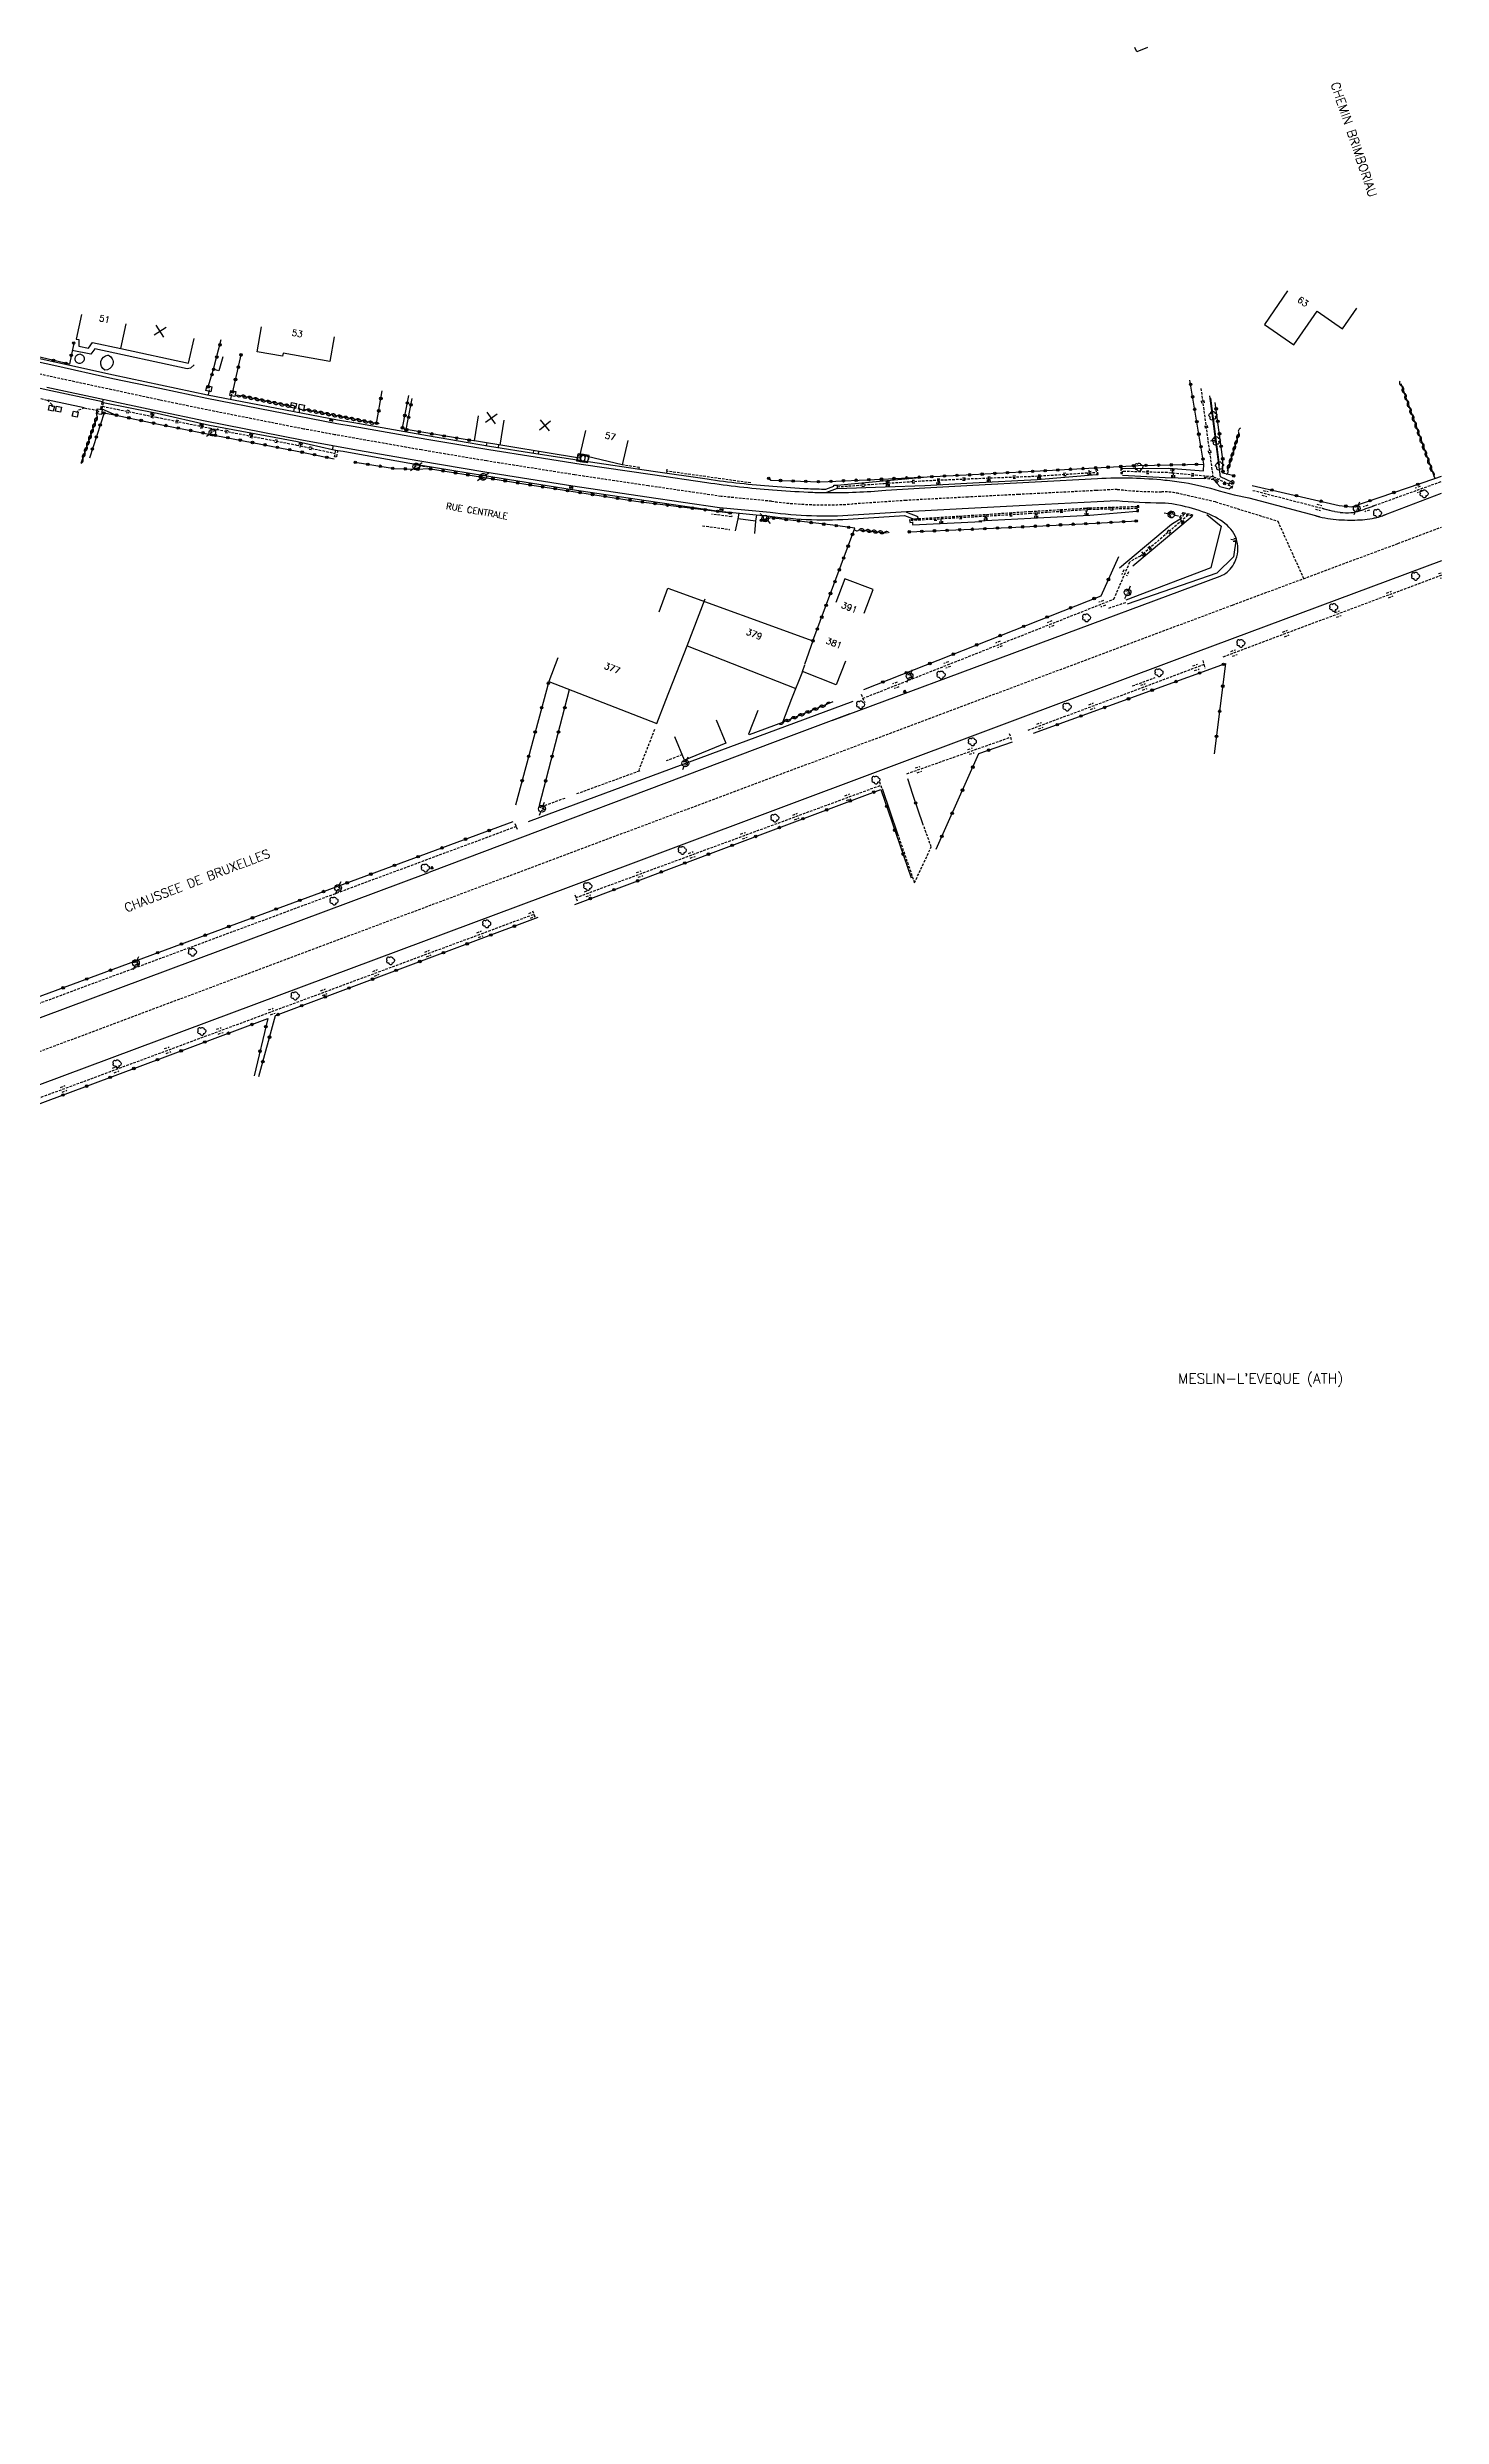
# Model space of a CAD drawing. Header units: millimetres. Extents: x 113000 to 114000, y 148263 to 149000.
# Drawn here: x 113723.8 to 114000, y 148530.7 to 149000 of the extents above; entities that cross this region are included whole.
import ezdxf
from ezdxf.enums import TextEntityAlignment as Align

# ---------------------------------------------------------------- set-up
doc = ezdxf.new("R2010")
doc.units = ezdxf.units.MM
doc.linetypes.add('DASHED', pattern=[0.75, 0.5, -0.25])
doc.layers.get('0').update_dxf_attribs({"linetype": 'CONTINUOUS'})
for name, color, linetype in [('W0001', 6, 'DASHED'), ('W0008', 7, 'CONTINUOUS'), ('W0100', 7, 'CONTINUOUS'), ('W0112', 1, 'DASHED'), ('W0211', 2, 'CONTINUOUS'), ('W0220', 5, 'DASHED'), ('W0300', 7, 'CONTINUOUS'), ('W0302', 3, 'CONTINUOUS'), ('W0310', 3, 'CONTINUOUS'), ('W0322', 7, 'CONTINUOUS'), ('W0334', 7, 'CONTINUOUS'), ('W0400', 7, 'CONTINUOUS'), ('W0420', 7, 'CONTINUOUS'), ('W0471', 7, 'CONTINUOUS'), ('W0851', 7, 'CONTINUOUS'), ('W0980', 7, 'CONTINUOUS'), ('W0984', 7, 'CONTINUOUS'), ('W0989', 7, 'CONTINUOUS'), ('W0991', 7, 'CONTINUOUS'), ('W1102', 7, 'CONTINUOUS')]:
    doc.layers.add(name, color=color, linetype=linetype)
doc.styles.get("Standard").update_dxf_attribs({"font": 'romans.shx', "width": 0.85})

# ---------------------------------------------------------------- blocks, each defined once
blk = doc.blocks.new('T471')
for p, q in [((-0.333334, 0.333334), (-0.333334, -0.333334)), ((-0.333334, 0.333334), (0.333334, 0.333334)), ((-0.333334, 0), (0, 0)), ((0.500001, 0.500001), (1.000002, 1.000002)), ((-0.500001, -0.500001), (-1.000002, -1.000002)), ((-0.333334, -0.333334), (0.333334, -0.333334))]:
    blk.add_line(p, q)
blk.add_ellipse((0, 0), major_axis=(0.471405, 0.471405), ratio=1, start_param=5.4977871438, end_param=11.780972451)
blk = doc.blocks.new('T400')
for p, q in [((-0.15, 0.3), (0.15, 0.3)), ((-0.15, -0.25), (-0.15, 0.3)), ((-0.15, 0.15), (0.15, 0.15)), ((-0.15, 0), (0.15, 0)), ((0.15, 0.3), (0.15, -0.25)), ((-0.15, -0.15), (0.15, -0.15)), ((-0.15, -0.25), (-0.15, -0.3)), ((-0.15, -0.3), (0.15, -0.3)), ((0.15, -0.3), (0.15, -0.25))]:
    blk.add_line(p, q)
blk = doc.blocks.new('t112o')
at = {"color": 0, "linetype": 'Continuous'}
for p, q in [((-0.5, 0.5), (0.5, 0.5)), ((-0.5, -0.5), (-0.5, 0.5)), ((0.5, 0.5), (0.5, -0.5)), ((0.5, -0.5), (-0.5, -0.5))]:
    blk.add_line(p, q, dxfattribs=at)
blk = doc.blocks.new('T420')
for p, q in [((0.75, 0.75), (-0.75, 0.75)), ((-0.75, 0.75), (-0.75, -0.75)), ((0.75, 0.75), (0.75, -0.75)), ((0.75, -0.75), (-0.75, -0.75))]:
    blk.add_line(p, q)
blk.add_ellipse((0, 0), major_axis=(-0.53, 0.53), ratio=1, start_param=3.926991, end_param=10.210176)
blk = doc.blocks.new('T300')
for p, q in [((-0.8, 0.51), (-0.86, 0.34)), ((-0.86, 0.34), (-0.86, 0.17)), ((-0.86, 0.17), (-0.74, 0.06)), ((-0.69, 0.63), (-0.8, 0.51)), ((-0.8, -0.06), (-0.74, 0.06)), ((-0.74, 0.06), (-0.69, 0.11)), ((-0.57, 0.69), (-0.69, 0.63)), ((-0.46, 0.69), (-0.57, 0.69)), ((-0.29, 0.63), (-0.46, 0.69)), ((-0.29, 0.63), (-0.17, 0.74)), ((-0.23, 0.57), (-0.29, 0.63)), ((-0.17, 0.74), (-0.06, 0.8)), ((-0.06, 0.8), (0.06, 0.8)), ((0.06, 0.8), (0.23, 0.74)), ((0.23, 0.74), (0.34, 0.63)), ((0.34, 0.63), (0.4, 0.51)), ((0.46, 0.46), (0.34, 0.46)), ((0.4, 0.51), (0.4, 0.46)), ((0.57, 0.4), (0.46, 0.46)), ((0.57, 0.4), (0.69, 0.29)), ((0.69, 0.29), (0.74, 0.17)), ((0.74, 0.06), (0.69, -0.17)), ((0.74, 0.17), (0.74, 0.06)), ((-0.8, -0.17), (-0.8, -0.06)), ((-0.8, -0.23), (-0.8, -0.17)), ((-0.74, -0.34), (-0.8, -0.23)), ((-0.69, -0.4), (-0.74, -0.34)), ((-0.51, -0.46), (-0.69, -0.4)), ((-0.4, -0.46), (-0.51, -0.46)), ((-0.4, -0.46), (-0.34, -0.46)), ((-0.34, -0.46), (-0.34, -0.4)), ((-0.34, -0.51), (-0.34, -0.46)), ((-0.29, -0.63), (-0.34, -0.51)), ((-0.17, -0.74), (-0.29, -0.63)), ((-0.06, -0.8), (-0.17, -0.74)), ((0.06, -0.8), (-0.06, -0.8)), ((0.17, -0.74), (0.06, -0.8)), ((0.23, -0.69), (0.17, -0.74)), ((0.29, -0.46), (0.23, -0.46)), ((0.29, -0.63), (0.23, -0.69)), ((0.46, -0.4), (0.29, -0.46)), ((0.34, -0.51), (0.29, -0.63)), ((0.34, -0.51), (0.34, -0.46)), ((0.57, -0.34), (0.46, -0.4)), ((0.63, -0.29), (0.57, -0.34)), ((0.69, -0.17), (0.63, -0.29))]:
    blk.add_line(p, q)
blk = doc.blocks.new('t211o')
at = {"color": 0, "linetype": 'Continuous'}
for p, q in [((-0.29, 0.5), (-0.29, 0)), ((0, 1), (0, 0)), ((0.29, 0.5), (0.29, 0))]:
    blk.add_line(p, q, dxfattribs=at)
blk = doc.blocks.new('t220o')
at = {"color": 0, "linetype": 'Continuous'}
for p, q in [((-0.25, 0.25), (0.25, 0.25)), ((-0.25, -0.25), (0.25, -0.25))]:
    blk.add_line(p, q, dxfattribs=at)
blk = doc.blocks.new('t310o')
at = {"color": 0, "linetype": 'Continuous'}
for centre, start, end in [((-0.5, 0.38), 216.8699, 323.1304), ((0.5, -0.37), 36.8699, 143.1303)]:
    blk.add_arc(centre, 0.625, start, end, dxfattribs=at)
blk = doc.blocks.new('t322o')
at = {"color": 0, "linetype": 'Continuous'}
for radius in [0.25, 0.15]:
    blk.add_circle((0, 0), radius, dxfattribs=at)
blk = doc.blocks.new('t991o')
at = {"color": 0, "linetype": 'Continuous'}
for p, q in [((-1, 1), (1, -1)), ((-1, -1), (1, 1))]:
    blk.add_line(p, q, dxfattribs=at)
blk = doc.blocks.new('T851')
for p, q in [((-0.25, -0.15), (0, 0.32)), ((0, 0.32), (0.25, -0.15)), ((-0.25, -0.15), (0.25, -0.15))]:
    blk.add_line(p, q)
for major_axis in [(-0.106, 0.106), (-0.0354, 0.0354), (-0.0236, 0.0236)]:
    blk.add_ellipse((0, 0), major_axis=major_axis, ratio=1, start_param=3.926991, end_param=10.210176)

msp = doc.modelspace()

# ---------------------------------------------------------------- linework, layer by layer
at = {"layer": 'W0001'}
msp.add_lwpolyline([(113955.22, 148909.97), (113948.65, 148911.43, 0.073467), (113944.57, 148911.99, -0.03082), (113935.74, 148912.45), (113931.61, 148912.22), (113916.18, 148911.44), (113906.17, 148910.93), (113893.88, 148910.26), (113883.26, 148909.56, -0.049752), (113867.24, 148910.09), (113857.24, 148911.06), (113842.85, 148913.16), (113828.21, 148915.33), (113810.83, 148918.08), (113797.93, 148920.25), (113785.41, 148922.46), (113780.74, 148923.28), (113774.58, 148924.4), (113755.47, 148928.19), (113746.06, 148930.13), (113724.15, 148934.86), (113706.66, 148938.77)], format="xyb", dxfattribs=at)
for points in [[(113955.22, 148909.97), (113967.53, 148906.17), (113972.67, 148894.78)], [(113000, 148530.7), (113062.08, 148554.25), (113128.44, 148578.83), (113204.09, 148607.12), (113272.4, 148633.06), (113316.81, 148649.51), (113479.85, 148710.37), (113525.75, 148727.15), (113553.55, 148738.03), (113799.33, 148829.95), (113958.55, 148889.53), (113991.35, 148901.73), (114000, 148904.98)]]:
    msp.add_lwpolyline(points, dxfattribs=at)
at = {"layer": 'W0008'}
for points in [[(113707.12, 148940.98), (113725.08, 148937.03), (113736.72, 148934.44), (113746.03, 148932.49), (113755.39, 148930.53), (113781.13, 148925.51), (113784.36, 148924.99), (113798.95, 148922.42), (113811.22, 148920.35), (113820.43, 148918.88), (113829.53, 148917.46), (113843.67, 148915.38), (113854.4, 148913.82, 0.016746), (113867.45, 148912.36, 0.007054), (113874.5, 148911.91, 0.010351), (113878.12, 148911.81, 0.024302), (113889.86, 148912.28), (113897.63, 148912.77), (113907.14, 148913.28), (113931.85, 148914.6, -0.019287), (113938.75, 148914.71, -0.019995), (113945.18, 148914.3, -0.014182), (113948.97, 148913.8, -0.034605), (113955.96, 148912.16), (113958.93, 148911.38), (113961.83, 148910.78)], [(113948.61, 148909.17), (113947.2, 148909.47, 0.055558), (113944.59, 148909.74, -0.030178), (113935.67, 148910.19), (113931.73, 148909.98), (113916.3, 148909.19), (113906.29, 148908.68), (113894.01, 148908.01), (113883.4, 148907.31, -0.049626), (113866.98, 148907.86), (113856.97, 148908.82), (113842.52, 148910.93), (113827.87, 148913.11), (113810.46, 148915.86), (113797.55, 148918.03), (113785.02, 148920.24), (113780.35, 148921.06), (113774.16, 148922.19), (113755.02, 148925.98), (113745.59, 148927.93), (113723.67, 148932.66)]]:
    msp.add_lwpolyline(points, format="xyb", dxfattribs=at)
for points in [[(113879.42, 148866.75), (113956.14, 148895.29), (113956.14, 148895.29), (113956.14, 148895.29), (113956.14, 148895.29), (113956.14, 148895.29), (113956.14, 148895.29), (113956.14, 148895.29), (113956.14, 148895.29), (113956.14, 148895.29), (113956.14, 148895.29), (113956.14, 148895.29), (113956.52, 148895.44), (113956.88, 148895.62), (113957.22, 148895.83), (113957.54, 148896.08), (113957.85, 148896.36), (113958.13, 148896.65), (113958.39, 148896.98), (113958.63, 148897.33), (113958.85, 148897.69), (113959.04, 148898.06), (113959.04, 148898.06), (113959.24, 148898.56), (113959.41, 148899.08), (113959.53, 148899.61), (113959.6, 148900.15), (113959.62, 148900.69), (113959.6, 148901.22), (113959.54, 148901.75), (113959.44, 148902.26), (113959.28, 148902.76), (113959.09, 148903.25), (113959.09, 148903.25), (113958.85, 148903.72), (113958.56, 148904.17), (113958.23, 148904.59), (113957.87, 148904.98), (113957.49, 148905.36), (113957.06, 148905.72), (113956.63, 148906.04), (113956.17, 148906.36), (113955.71, 148906.64), (113955.23, 148906.92), (113954.6, 148907.23), (113953.96, 148907.53), (113953.3, 148907.79), (113952.64, 148908.03), (113951.98, 148908.25), (113951.31, 148908.47), (113950.64, 148908.65), (113949.96, 148908.83), (113949.29, 148909), (113948.61, 148909.17), (113948.61, 148909.17)], [(113961.83, 148910.78), (113975.03, 148907.25), (113975.11, 148907.22), (113975.19, 148907.2), (113975.27, 148907.17), (113975.34, 148907.15), (113975.42, 148907.14), (113975.49, 148907.12), (113975.56, 148907.09), (113975.64, 148907.08), (113975.72, 148907.06), (113975.79, 148907.03), (113975.79, 148907.03), (113976.34, 148906.9), (113976.88, 148906.79), (113977.43, 148906.7), (113977.99, 148906.62), (113978.54, 148906.54), (113979.1, 148906.5), (113979.66, 148906.45), (113980.21, 148906.42), (113980.78, 148906.39), (113981.34, 148906.37), (113981.83, 148906.37), (113982.32, 148906.37), (113982.82, 148906.37), (113983.31, 148906.39), (113983.81, 148906.4), (113984.3, 148906.44), (113984.79, 148906.48), (113985.28, 148906.54), (113985.77, 148906.61), (113986.25, 148906.7), (113986.25, 148906.7), (113986.48, 148906.75), (113986.71, 148906.79), (113986.93, 148906.84), (113987.15, 148906.9), (113987.38, 148906.97), (113987.6, 148907.03), (113987.82, 148907.09), (113988.04, 148907.17), (113988.26, 148907.23), (113988.48, 148907.31), (113988.52, 148907.33), (113988.56, 148907.34), (113988.6, 148907.36), (113988.63, 148907.37), (113988.67, 148907.39), (113988.71, 148907.4), (113988.75, 148907.42), (113988.79, 148907.44), (113988.83, 148907.45), (113988.87, 148907.47), (113988.87, 148907.47), (114000, 148911.69)], [(114000, 148898.31), (113951.24, 148880.14), (113826.93, 148833.62), (113717.27, 148792.65)], [(113882.78, 148867.97), (113867.95, 148862.42), (113799.32, 148836.59)], [(113883.38, 148870.4), (113819.06, 148846.58)], [(113588.81, 148757.98), (113799.32, 148836.59)]]:
    msp.add_lwpolyline(points, dxfattribs=at)
at = {"layer": 'W0100'}
for points in [[(113941.74, 149000), (113939.59, 148999.14), (113939.25, 149000)], [(113969.49, 148951.77), (113964.88, 148945.12), (113970.72, 148941.07), (113975.33, 148947.72), (113980.35, 148944.25), (113983.19, 148948.36)], [(113730.55, 148947.12), (113729.5, 148942.23), (113730.02, 148942.12), (113730.03, 148940.83), (113731.9, 148940.42), (113732.7, 148941.54), (113738.33, 148940.37), (113751.77, 148937.45), (113752.83, 148942.34)], [(113780.63, 148942.69), (113779.76, 148937.77), (113770.47, 148939.41), (113770.37, 148938.83), (113765.31, 148939.72), (113766.18, 148944.64)], [(113838.79, 148922.15), (113837.64, 148917.29), (113829.32, 148919.26), (113829.21, 148918.66), (113808.37, 148922.05), (113809.17, 148926.99)], [(113885.58, 148887.92), (113887.37, 148892.59), (113881.77, 148894.73), (113879.98, 148890.07)], [(113845.01, 148888.21), (113846.72, 148892.91), (113875.46, 148882.46), (113873.76, 148877.76)], [(113824.92, 148879.06), (113823.11, 148874.4), (113844.51, 148866.06), (113846.32, 148870.72), (113850.5, 148881.44), (113872.04, 148873.04)], [(113881.87, 148878.42), (113880.05, 148873.76), (113873.35, 148876.37), (113871.22, 148870.94), (113869.41, 148866.28), (113862.84, 148863.86), (113862.77, 148864.04), (113864.59, 148868.7)], [(113856.31, 148866.83), (113858.21, 148862.2), (113849.98, 148858.81), (113848.08, 148863.44)]]:
    msp.add_lwpolyline(points, dxfattribs=at)
at = {"layer": 'W0112'}
for points in [[(113711.52, 148932.84), (113723.83, 148930.13), (113724.64, 148929.24), (113724.74, 148928.82)], [(113729.55, 148927.66), (113730.04, 148928.18), (113731.08, 148928.58), (113733.9, 148928.08)], [(113808.37, 148922.05), (113808.24, 148922.07)], [(113797.11, 148916.44), (113797.36, 148917.09), (113799.17, 148916.98)], [(113841.07, 148916.8), (113837.64, 148917.29)], [(113863.14, 148913.72), (113846.52, 148916.05), (113846.59, 148916.43)], [(113939.68, 148909), (113930.23, 148908.73), (113918.57, 148908.02), (113908.79, 148907.37), (113894.6, 148906.48), (113894.63, 148905.88), (113895.16, 148905.99), (113895.18, 148905.33)], [(113853.56, 148905.24), (113858.87, 148904.53), (113858.84, 148904.38)], [(113859.36, 148907.24), (113859.29, 148907.02), (113855.39, 148907.53)], [(113859, 148907.91), (113859.05, 148907.78)], [(113934.09, 148888.95), (113937.51, 148890.09)], [(113952.69, 148878.53), (113953.1, 148877.03)], [(113884.99, 148871.87), (113885.71, 148870.25)], [(113938.72, 148873.51), (113943.23, 148875.17)], [(113844.05, 148864.87), (113840.97, 148856.9), (113841.06, 148856.65), (113828.53, 148852.08)], [(113914.34, 148864.08), (113914.83, 148862.65)], [(113849.56, 148859.89), (113846.38, 148858.67)], [(113888.63, 148854.51), (113889.1, 148853.15)], [(113826.28, 148851.25), (113821.4, 148849.45), (113821.25, 148849.87)], [(113816.42, 148846.29), (113816.9, 148844.98)], [(113892.21, 148844.25), (113895.56, 148834.51), (113898.89, 148841.62), (113897.31, 148846.03)], [(113819.9, 148829), (113820.4, 148827.61)], [(113828.8, 148830.9), (113828.28, 148832.33)]]:
    msp.add_lwpolyline(points, dxfattribs=at)
for points in [[(113734.36, 148928.51), (113734.66, 148929.72), (113734.86, 148929.64), (113734.56, 148928.43), (113734.36, 148928.48)], [(113781.3, 148920.15), (113781.01, 148918.82), (113780.67, 148918.9), (113780.95, 148920.23)], [(113931.63, 148915.38), (113931.97, 148915.39), (113931.85, 148916.37), (113931.51, 148916.36)], [(113936.48, 148915.6), (113936.77, 148915.57), (113936.73, 148916.56), (113936.44, 148916.59)], [(113954.85, 148914.36), (113953.04, 148914.63), (113953.12, 148914.95), (113954.85, 148914.63)], [(113958.21, 148912.85), (113958.49, 148912.75), (113958.92, 148913.92), (113958.51, 148914.23), (113958.33, 148913.99), (113958.56, 148913.81)], [(113939.94, 148908.04), (113940.02, 148909.19), (113939.69, 148909.19), (113939.61, 148908.04)], [(113950.65, 148907.44), (113950.59, 148907.15), (113948.94, 148907.51), (113948.4, 148906.74), (113948.16, 148906.91), (113948.81, 148907.84)]]:
    msp.add_lwpolyline(points, close=True, dxfattribs=at)
at = {"layer": 'W0211'}
for p, q in [((113936.16, 148896.88), (113946.47, 148905.59)), ((113946.47, 148905.59), (113948.4, 148906.74))]:
    msp.add_line(p, q, dxfattribs=at)
for points in [[(113734.56, 148928.43), (113737.42, 148927.15)], [(113734.86, 148929.64), (113745.54, 148927.56), (113755.9, 148925.17), (113773.33, 148921.91), (113780.28, 148920.34)], [(113958.56, 148913.81), (113956.17, 148914.91), (113954.07, 148930.98)], [(113880.28, 148912.63), (113889.76, 148912.95), (113897.59, 148913.19), (113907.13, 148913.74), (113919.88, 148914.39), (113931.63, 148915.38)], [(113880.28, 148913.31), (113889.39, 148914.16), (113898.08, 148914.93)], [(113936.73, 148916.56), (113945.95, 148916.63), (113952.83, 148916.1), (113952.9, 148917.43)], [(113936.78, 148915.28), (113945.26, 148914.81), (113953.04, 148914.63)], [(113954.85, 148914.36), (113956.08, 148913.01), (113957.9, 148912.59), (113958.21, 148912.85)], [(113939.61, 148908.04), (113930.33, 148907.28), (113918.62, 148906.66), (113908.31, 148906.13), (113908.89, 148906.02), (113895.18, 148905.33)], [(113953.5, 148907.49), (113956.33, 148905.15), (113954.29, 148896.9), (113937.43, 148890.53)], [(113938.83, 148897.31), (113950.59, 148907.15)], [(113959.31, 148902.69), (113958.75, 148899.12), (113955.45, 148895.82), (113937.71, 148889.69)]]:
    msp.add_lwpolyline(points, dxfattribs=at)
at = {"layer": 'W0220'}
for points in [[(113952.3, 148932.45), (113954.68, 148914.94), (113945.68, 148915.76), (113936.76, 148916.01)], [(113734.68, 148928.9), (113745.41, 148926.75), (113755.86, 148924.61), (113773.13, 148921.24), (113780.81, 148919.56)], [(113880.28, 148912.96), (113889.57, 148913.63), (113897.8, 148914.18), (113906.78, 148914.58), (113919.6, 148915.07), (113931.57, 148915.84)], [(113958.03, 148913.4), (113954.68, 148914.94)], [(113962.58, 148912.26), (113976.32, 148908.72), (113976.37, 148908.7), (113976.41, 148908.7), (113976.45, 148908.69), (113976.49, 148908.67), (113976.53, 148908.67), (113976.56, 148908.65), (113976.6, 148908.64), (113976.65, 148908.64), (113976.69, 148908.62), (113976.73, 148908.61), (113977.25, 148908.48), (113977.78, 148908.34), (113978.31, 148908.22), (113978.85, 148908.09), (113979.38, 148908), (113979.92, 148907.9), (113980.46, 148907.84), (113980.99, 148907.81), (113981.52, 148907.81), (113982.05, 148907.84), (113982.48, 148907.9), (113982.9, 148907.98), (113983.33, 148908.09), (113983.75, 148908.2), (113984.17, 148908.34), (113984.59, 148908.48), (113985, 148908.64), (113985.42, 148908.79), (113985.83, 148908.95), (113986.24, 148909.09), (113986.29, 148909.11), (113986.34, 148909.14), (113986.38, 148909.15), (113986.43, 148909.17), (113986.48, 148909.19), (113986.53, 148909.2), (113986.57, 148909.22), (113986.62, 148909.23), (113986.67, 148909.25), (113986.71, 148909.26), (114000, 148914.04)], [(113939.65, 148908.65), (113930.12, 148908.45), (113918.56, 148907.64), (113908.79, 148907.05), (113894.74, 148906.25)], [(113964.39, 148911.28), (113965.36, 148911.03)], [(113964.63, 148912.25), (113965.61, 148912)], [(113975.29, 148909.5), (113976.26, 148909.25)], [(113985.38, 148909.29), (113984.45, 148908.97)], [(113995.74, 148913.03), (113994.79, 148912.69)], [(113996.07, 148912.09), (113995.13, 148911.75)], [(113949.76, 148907.33), (113940.33, 148899.24), (113938.29, 148898.19)], [(113975.04, 148908.53), (113976.01, 148908.28)], [(113985.72, 148908.36), (113984.78, 148908.03)], [(113885.35, 148871.06), (113935.07, 148890.72), (113938.29, 148898.19)], [(113937.03, 148896.54), (113936.64, 148895.62)], [(113937.96, 148896.14), (113937.56, 148895.23)], [(114000, 148895.45), (113956.51, 148879.17)], [(113999.41, 148895.76), (114000, 148895.98)], [(113999.76, 148894.83), (114000, 148894.92)], [(113933.03, 148890.44), (113932.1, 148890.08)], [(113989.1, 148891.9), (113990.04, 148892.26)], [(113989.46, 148890.97), (113990.39, 148891.33)], [(113922.8, 148886.4), (113921.87, 148886.03)], [(113923.17, 148885.47), (113922.24, 148885.11)], [(113933.39, 148889.51), (113932.46, 148889.14)], [(113978.81, 148888.04), (113979.74, 148888.4)], [(113979.16, 148887.11), (113980.1, 148887.47)], [(113912.56, 148882.36), (113911.63, 148882)], [(113912.93, 148881.44), (113912.01, 148881.06)], [(113958.21, 148880.33), (113959.14, 148880.69)], [(113968.51, 148884.19), (113969.44, 148884.54)], [(113968.86, 148883.26), (113969.79, 148883.61)], [(113902.34, 148878.31), (113901.41, 148877.95)], [(113902.71, 148877.39), (113901.78, 148877.01)], [(113918.09, 148864.76), (113952.85, 148877.75)], [(113950.7, 148877.48), (113951.63, 148877.83)], [(113951.04, 148876.54), (113951.98, 148876.89)], [(113958.56, 148879.4), (113959.49, 148879.75)], [(113892.11, 148874.28), (113891.18, 148873.9)], [(113892.48, 148873.34), (113891.55, 148872.98)], [(113940.39, 148873.64), (113941.33, 148873.98)], [(113940.74, 148872.7), (113941.68, 148873.04)], [(113930.09, 148869.78), (113931.03, 148870.14)], [(113930.44, 148868.84), (113931.38, 148869.2)], [(113894.05, 148856.12), (113914.57, 148863.36)], [(113919.78, 148865.94), (113920.72, 148866.29)], [(113920.13, 148865), (113921.07, 148865.36)], [(113895.77, 148857.26), (113896.71, 148857.59)], [(113906.14, 148860.92), (113907.08, 148861.25)], [(113906.47, 148859.98), (113907.42, 148860.31)], [(113828.46, 148831.58), (113888.86, 148853.84)], [(113896.1, 148856.31), (113897.04, 148856.65)], [(113871.44, 148847.95), (113872.38, 148848.29)], [(113881.76, 148851.76), (113882.7, 148852.11)], [(113882.1, 148850.83), (113883.04, 148851.17)], [(113816.64, 148845.64), (113716.68, 148808.57)], [(113861.12, 148844.15), (113862.06, 148844.5)], [(113861.47, 148843.22), (113862.41, 148843.56)], [(113871.78, 148847.01), (113872.72, 148847.36)], [(113850.81, 148840.34), (113851.74, 148840.69)], [(113851.15, 148839.4), (113852.09, 148839.75)], [(113840.49, 148836.54), (113841.42, 148836.89)], [(113840.83, 148835.61), (113841.77, 148835.95)], [(113819.16, 148828.47), (113820.1, 148828.81)], [(113830.17, 148832.73), (113831.1, 148833.08)], [(113830.51, 148831.79), (113831.45, 148832.14)], [(113662.81, 148769.87), (113820.15, 148828.29)], [(113808.85, 148824.64), (113809.78, 148824.98)], [(113819.5, 148827.53), (113820.44, 148827.87)], [(113798.53, 148820.81), (113799.47, 148821.15)], [(113798.88, 148819.87), (113799.82, 148820.22)], [(113809.2, 148823.7), (113810.13, 148824.04)], [(113788.23, 148816.98), (113789.17, 148817.33)], [(113788.57, 148816.04), (113789.51, 148816.39)], [(113777.92, 148813.15), (113778.85, 148813.5)], [(113778.27, 148812.22), (113779.21, 148812.56)], [(113757.3, 148805.5), (113758.24, 148805.84)], [(113767.6, 148809.33), (113768.54, 148809.67)], [(113767.96, 148808.39), (113768.89, 148808.73)], [(113746.99, 148801.67), (113747.92, 148802.01)], [(113747.34, 148800.73), (113748.27, 148801.08)], [(113757.64, 148804.56), (113758.58, 148804.9)], [(113736.67, 148797.83), (113737.61, 148798.19)], [(113737.03, 148796.89), (113737.96, 148797.25)], [(113726.36, 148794), (113727.31, 148794.36)], [(113726.71, 148793.08), (113727.65, 148793.42)]]:
    msp.add_lwpolyline(points, dxfattribs=at)
at = {"layer": 'W0302'}
msp.add_lwpolyline([(113956.02, 148917.22), (113954.27, 148930.53)], dxfattribs=at)
at = {"layer": 'W0310'}
for points in [[(113991.91, 148933.4), (113998.63, 148914.58)], [(113771.95, 148928.91), (113761.32, 148931.13)], [(113788.55, 148925.55), (113774.6, 148928.3)], [(113733.62, 148926.9), (113730.44, 148917.6)], [(113959.84, 148923.59), (113957.5, 148915.98)], [(113884.62, 148904.45), (113890.15, 148903.81)], [(113879.38, 148870.36), (113869.41, 148866.28)]]:
    msp.add_lwpolyline(points, dxfattribs=at)
at = {"layer": 'W0322'}
for p, q in [((113956.66, 148918.35), (113955.16, 148929.69)), ((113956.68, 148915.69), (113956.66, 148918.35)), ((113958.91, 148915.1), (113956.68, 148915.69)), ((113894.54, 148904.03), (113906.84, 148904.55)), ((113906.84, 148904.55), (113917.1, 148905.05)), ((113917.1, 148905.05), (113931.46, 148905.76)), ((113931.46, 148905.76), (113939.75, 148906.19))]:
    msp.add_line(p, q, dxfattribs=at)
for points in [[(113729, 148941.43), (113728.16, 148937.26), (113712.03, 148941.03), (113695.93, 148944.82), (113683.75, 148947.64)], [(113756.72, 148936.23), (113758.24, 148942.12)], [(113760.5, 148931.77), (113762.16, 148939.13)], [(113755.65, 148932.77), (113756.72, 148936.23)], [(113866.68, 148914.63), (113867.09, 148914.26), (113876.93, 148913.97), (113889.14, 148914.48), (113898.08, 148914.93), (113907.04, 148915.37), (113919.31, 148916.04), (113932.56, 148916.77), (113939.91, 148917.18), (113952.9, 148917.43), (113950.14, 148934.08)], [(113735.01, 148927.58), (113732.11, 148918.62)], [(113735.01, 148927.58), (113737.42, 148927.15), (113745.16, 148925.5), (113755.42, 148923.48), (113773.3, 148920.03), (113780.61, 148918.5)], [(113789.01, 148925.53), (113790.12, 148931.97)], [(113794.13, 148924.64), (113795.39, 148931.07)], [(113794.89, 148924.28), (113796.06, 148930.46)], [(113794.86, 148924.24), (113794.13, 148924.64)], [(113807.33, 148922.2), (113794.89, 148924.28)], [(113784.79, 148917.82), (113792.52, 148916.58), (113797.11, 148916.44), (113799.26, 148916.58), (113811.61, 148914.6), (113819.85, 148913.28), (113840.36, 148910.13), (113859.05, 148907.78)], [(113962.49, 148913.22), (113979.72, 148909.28), (113982.21, 148909), (113998.63, 148914.58), (114000, 148915.09)], [(113875.46, 148882.46), (113883.74, 148904.77), (113879.42, 148905.33), (113873.25, 148906.1), (113867.05, 148906.82), (113864.98, 148906.24)], [(113885.56, 148872.81), (113932.53, 148891.39), (113936.06, 148899.14)], [(113919.16, 148864.14), (113957.21, 148877.95), (113954.96, 148860.08)], [(113823.11, 148874.4), (113816.54, 148849.9)], [(113821.25, 148849.87), (113827.21, 148872.79)], [(113899.85, 148841.2), (113908.33, 148860.14), (113914.97, 148862.44)], [(113828.28, 148830.25), (113888.91, 148853.01), (113894.89, 148835.48)], [(113889.17, 148853.17), (113892.21, 148844.25)], [(113897.31, 148846.03), (113895.24, 148852), (113894.27, 148855.09)], [(113816.01, 148846.62), (113741.54, 148819.15), (113716.23, 148809.77)], [(113765.67, 148796.15), (113768.96, 148808.23), (113820.99, 148827.69)], [(113591.93, 148742.12), (113767.46, 148807.64), (113764.74, 148796.29)]]:
    msp.add_lwpolyline(points, dxfattribs=at)
at = {"layer": 'W0334', "flags": 128}
msp.add_lwpolyline([(113734.81, 148930.26), (113734.71, 148929.77), (113723.56, 148932.17), (113706.06, 148936.08), (113684.01, 148941.02), (113672.57, 148943.61), (113652.65, 148947.52), (113652.73, 148948.02)], dxfattribs=at)
at = {"layer": 'W0334'}
for points in [[(113707.27, 148941.66), (113725.23, 148937.71), (113736.87, 148935.12), (113746.18, 148933.17), (113755.53, 148931.21), (113781.25, 148926.2), (113784.48, 148925.68), (113799.07, 148923.11), (113811.34, 148921.04), (113820.54, 148919.58), (113829.63, 148918.15), (113843.77, 148916.08), (113854.5, 148914.51, 0.016746), (113867.5, 148913.06, 0.007054), (113874.53, 148912.61, 0.009975), (113878, 148912.51), (113879.58, 148913.11), (113879.58, 148913.3), (113880.28, 148913.31), (113880.28, 148912.63), (113878.12, 148911.81)], [(113729.47, 148937.68, -0.560394), (113730.07, 148939.25), (113730.21, 148939.27, -1.438778), (113729.47, 148937.68)], [(113735.17, 148936.08, -0.721156), (113735.75, 148939.02), (113735.87, 148939.03, -0.84568), (113735.17, 148936.08)], [(113781.3, 148920.15), (113782.41, 148919.99), (113784.9, 148919.55), (113797.43, 148917.34), (113810.35, 148915.17), (113827.76, 148912.42), (113842.42, 148910.24), (113856.88, 148908.13), (113866.9, 148907.16, 0.049588), (113883.45, 148906.61), (113893.57, 148907.28), (113896.03, 148906.37), (113896.27, 148907.03), (113894.07, 148907.84), (113894.01, 148908.01)]]:
    msp.add_lwpolyline(points, format="xyb", dxfattribs=at)
for points in [[(113752.84, 148937.09), (113752.13, 148936.47), (113751.48, 148936.32), (113733.18, 148940.32), (113732.39, 148939.2), (113728.71, 148939.96)], [(113758.51, 148938.68), (113757.77, 148935.92), (113756.8, 148936.18)], [(113755.84, 148932.15), (113755.65, 148931.19)], [(113731.08, 148928.58), (113723.93, 148930.13)], [(113760.1, 148930.3), (113760.33, 148931.33)], [(113772.6, 148927.88), (113772.79, 148928.84)], [(113773.71, 148927.67), (113773.8, 148928.58)], [(113780.35, 148921.06), (113780.28, 148920.34), (113780.95, 148920.23)], [(113808.24, 148922.07), (113807.33, 148922.2)], [(113810.78, 148921.13), (113810.89, 148921.64)], [(113813.18, 148921.27), (113813.1, 148920.76)], [(113820.08, 148920.06), (113820.02, 148919.72)], [(113821.08, 148919.55), (113821.17, 148919.88)], [(113840.98, 148916.55), (113841.07, 148916.8)], [(113846.52, 148916.05), (113846.46, 148915.67)], [(113860.11, 148904.25), (113860.65, 148906.59), (113860.84, 148907.75)], [(113864.07, 148906.13), (113860.65, 148906.59)], [(113864.25, 148907.42), (113864.07, 148906.13), (113863.87, 148903.68)]]:
    msp.add_lwpolyline(points, dxfattribs=at)
at = {"layer": 'W1102'}
for p, q in [((113738.33, 148940.37), (113739.37, 148945.26)), ((113813.46, 148921.22), (113814.26, 148926.16)), ((113829.32, 148919.26), (113830.48, 148924.12))]:
    msp.add_line(p, q, dxfattribs=at)
for points in [[(113850.5, 148881.44), (113854.13, 148890.75)], [(113873.35, 148876.37), (113873.86, 148877.69)]]:
    msp.add_lwpolyline(points, dxfattribs=at)

# ---------------------------------------------------------------- block references
at = {"layer": 'W0112'}
for p, rotation in [((113755.79, 148932.4), 77.3476594872912), ((113760.52, 148931.44), 77.3476594872912), ((113724.57, 148928.54), 78.15214183001757), ((113726, 148928.33), 77.7933402335166), ((113729.31, 148927.36), 77.26052146175816), ((113734.08, 148927.84), 349.925527348349), ((113772.57, 148929.08), 168.849775831709), ((113774.11, 148928.75), 168.849775831709)]:
    msp.add_blockref('t112o', p, dxfattribs=dict(at, rotation=rotation))
at = {"layer": 'W0211'}
for p, rotation in [((113744.68, 148927.72), 168.940360573224), ((113754.43, 148925.51), 167.021814136578), ((113764.24, 148923.61), 169.414109514423), ((113774.07, 148921.74), 167.304164948291), ((113955.21, 148922.21), 97.43119466692332), ((113890.24, 148914.24), 185.008157299371), ((113890.28, 148912.97), 1.747328584005039), ((113900.27, 148913.34), 3.2888985140304), ((113910.25, 148913.9), 2.933121848303891), ((113920.24, 148914.42), 4.82023541507988), ((113930.2, 148915.26), 4.82023541507988), ((113946.73, 148916.57), 175.666369015739), ((113946.77, 148914.77), 358.6644443863249), ((113955.24, 148913.93), 312.2842644367559), ((113900.85, 148905.61), 2.887451630667792), ((113909.67, 148906.2), 2.94449927168335), ((113919.66, 148906.72), 3.01196618370833), ((113929.64, 148907.24), 3.01196618370833), ((113948.86, 148905.7), 39.919297965944), ((113941.19, 148899.29), 39.919297965944), ((113959.26, 148902.41), 81.2305203563475)]:
    msp.add_blockref('t211o', p, dxfattribs=dict(at, rotation=rotation))
at = {"layer": 'W0220'}
for p, rotation in [((113739.69, 148927.9), 348.670468306569), ((113952.66, 148929.8), 277.7252989872304), ((113744.59, 148926.92), 348.670468306569), ((113749.49, 148925.92), 348.399125878763), ((113754.39, 148924.91), 348.399125878763), ((113759.29, 148923.94), 348.958147384716), ((113764.2, 148922.98), 348.958147384716), ((113953.34, 148924.85), 277.7252989872304), ((113769.11, 148922.02), 348.958147384716), ((113775.93, 148920.63), 347.6776795436513), ((113954.01, 148919.89), 277.7252989872304), ((113885.38, 148913.32), 4.1263431659748), ((113890.36, 148913.68), 3.834405331624877), ((113895.35, 148914.01), 3.834405331624877), ((113900.34, 148914.29), 2.57259435607572), ((113905.34, 148914.52), 2.57259435607572), ((113910.33, 148914.72), 2.189710778564019), ((113915.33, 148914.91), 2.189710778564019), ((113920.33, 148915.12), 3.68337065285575), ((113925.32, 148915.44), 3.68337065285575), ((113930.31, 148915.76), 3.68337065285575), ((113941.76, 148915.87), 358.411444636503), ((113950.66, 148915.31), 174.7444054912957), ((113958.03, 148913.4), 155.357520757304), ((113929.65, 148908.42), 184.009123654867), ((113934.65, 148908.55), 181.159203103499), ((113899.71, 148906.53), 183.284572388294), ((113904.7, 148906.82), 183.284572388294), ((113909.69, 148907.11), 183.472744235485), ((113914.68, 148907.41), 183.472744235485), ((113919.67, 148907.72), 184.009123654867), ((113924.66, 148908.07), 184.009123654867), ((113945.97, 148904.07), 40.61155128444906), ((113942.17, 148900.82), 40.61155128444906)]:
    msp.add_blockref('t220o', p, dxfattribs=dict(at, rotation=rotation))
at = {"layer": 'W0300'}
for p, rotation in [((113954.71, 148927.14), 97.53018459304121), ((113955.37, 148922.18), 97.53018459304121), ((113956.02, 148917.22), 97.53018459304121), ((113940.07, 148916.82), 3.17490582411823)]:
    msp.add_blockref('T300', p, dxfattribs=dict(at, rotation=rotation))
for p in [(113996.57, 148911.56), (113987.34, 148907.7), (113994.88, 148895.22), (113978.66, 148889.03), (113929.7, 148886.98), (113960.27, 148881.94), (113900.88, 148875.67), (113944.06, 148876.12), (113884.93, 148869.76), (113925.84, 148869.33), (113907.07, 148862.42), (113887.96, 148854.86), (113867.95, 148847.32), (113798.71, 148837.44), (113849.61, 148840.92), (113830.88, 148833.79), (113780.61, 148830.89), (113810.85, 148826.37), (113752.57, 148820.76), (113791.81, 148819.08), (113772.91, 148812.09), (113754.42, 148805.08), (113737.63, 148798.64)]:
    msp.add_blockref('T300', p, dxfattribs=at)
at = {"layer": 'W0310'}
for p, rotation in [((113992.07, 148932.94), 289.6386511895722), ((113992.58, 148931.53), 289.6386511895722), ((113733.62, 148926.9), 251.110458132378), ((113762.16, 148930.96), 168.161647390211), ((113763.39, 148930.7), 168.161647390211), ((113764.61, 148930.44), 168.161647390211), ((113765.83, 148930.19), 168.161647390211), ((113767.06, 148929.93), 168.161647390211), ((113768.28, 148929.67), 168.161647390211), ((113769.5, 148929.42), 168.161647390211), ((113770.73, 148929.16), 168.161647390211), ((113771.95, 148928.91), 168.161647390211), ((113775.06, 148928.21), 168.849775831709), ((113776.29, 148927.97), 168.849775831709), ((113777.52, 148927.73), 168.849775831709), ((113778.74, 148927.48), 168.849775831709), ((113779.97, 148927.24), 168.849775831709), ((113781.2, 148927), 168.849775831709), ((113993.08, 148930.12), 289.6386511895722), ((113993.59, 148928.7), 289.6386511895722), ((113994.09, 148927.29), 289.6386511895722), ((113732, 148922.17), 251.110458132378), ((113732.41, 148923.35), 251.110458132378), ((113732.81, 148924.54), 251.110458132378), ((113733.21, 148925.72), 251.110458132378), ((113782.42, 148926.76), 168.849775831709), ((113783.65, 148926.52), 168.849775831709), ((113784.88, 148926.27), 168.849775831709), ((113786.1, 148926.03), 168.849775831709), ((113787.33, 148925.79), 168.849775831709), ((113788.55, 148925.55), 168.849775831709), ((113959.47, 148922.39), 252.888752455606), ((113959.84, 148923.59), 252.888752455606), ((113994.59, 148925.88), 289.6386511895722), ((113995.1, 148924.47), 289.6386511895722), ((113995.6, 148923.05), 289.6386511895722), ((113996.11, 148921.64), 289.6386511895722), ((113730.79, 148918.62), 251.110458132378), ((113731.19, 148919.81), 251.110458132378), ((113731.6, 148920.99), 251.110458132378), ((113958, 148917.61), 252.888752455606), ((113958.37, 148918.81), 252.888752455606), ((113958.74, 148920), 252.888752455606), ((113959.1, 148921.2), 252.888752455606), ((113996.61, 148920.23), 289.6386511895722), ((113997.11, 148918.81), 289.6386511895722), ((113997.62, 148917.4), 289.6386511895722), ((113957.63, 148916.42), 252.888752455606), ((113998.12, 148915.99), 289.6386511895722), ((113884.62, 148904.45), 353.4779189452279), ((113885.86, 148904.3), 353.4779189452279), ((113887.1, 148904.16), 353.4779189452279), ((113888.34, 148904.02), 353.4779189452279), ((113889.59, 148903.88), 353.4779189452279), ((113869.67, 148866.38), 202.2335920473095), ((113871.05, 148866.95), 202.2335920473095), ((113872.44, 148867.52), 202.2335920473095), ((113873.83, 148868.09), 202.2335920473095), ((113875.22, 148868.65), 202.2335920473095), ((113876.61, 148869.22), 202.2335920473095), ((113878, 148869.79), 202.2335920473095)]:
    msp.add_blockref('t310o', p, dxfattribs=dict(at, rotation=rotation))
at = {"layer": 'W0322'}
for p, rotation in [((113729, 148941.43), 258.603686070806), ((113725, 148938), 166.834014582341), ((113727.44, 148937.43), 166.834014582341), ((113728.51, 148938.98), 258.603686070806), ((113757.35, 148938.65), 75.5524650905485), ((113757.97, 148941.07), 75.5524650905485), ((113761.6, 148936.65), 77.299580194085), ((113762.15, 148939.09), 77.299580194085), ((113755.65, 148932.77), 72.74676603269398), ((113756.39, 148935.16), 72.74676603269398), ((113756.72, 148936.23), 75.5524650905485), ((113760.5, 148931.77), 77.299580194085), ((113761.05, 148934.21), 77.299580194085), ((113950.27, 148933.26), 99.4217532408818), ((113735.01, 148927.58), 349.9163394319999), ((113737.47, 148927.14), 348.008901672548), ((113789.43, 148928), 80.14929888789659), ((113789.86, 148930.46), 80.14929888789659), ((113794.61, 148927.09), 78.85779915682642), ((113795.09, 148929.55), 78.85779915682642), ((113795.82, 148929.19), 79.2972170643733), ((113950.68, 148930.79), 99.4217532408818), ((113951.09, 148928.32), 99.4217532408818), ((113955.33, 148928.41), 97.49069475089728), ((113733.47, 148922.82), 252.090177015455), ((113734.24, 148925.2), 252.090177015455), ((113739.91, 148926.62), 348.008901672548), ((113742.36, 148926.1), 348.008901672548), ((113744.8, 148925.58), 348.008901672548), ((113747.26, 148925.09), 348.848718068628), ((113749.71, 148924.61), 348.848718068628), ((113752.16, 148924.12), 348.848718068628), ((113754.61, 148923.64), 348.848718068628), ((113757.07, 148923.16), 349.062837646014), ((113759.52, 148922.69), 349.062837646014), ((113789.01, 148925.53), 80.14929888789659), ((113794.13, 148924.64), 78.85779915682642), ((113794.86, 148924.24), 151.447186362966), ((113794.89, 148924.28), 79.2972170643733), ((113795.01, 148924.26), 170.515424307879), ((113795.36, 148926.74), 79.2972170643733), ((113797.47, 148923.85), 170.515424307879), ((113799.94, 148923.44), 170.515424307879), ((113802.4, 148923.03), 170.515424307879), ((113804.87, 148922.61), 170.515424307879), ((113951.5, 148925.86), 99.4217532408818), ((113951.91, 148923.39), 99.4217532408818), ((113955.66, 148925.93), 97.49069475089728), ((113955.99, 148923.45), 97.49069475089728), ((113732.7, 148920.44), 252.090177015455), ((113761.98, 148922.21), 349.062837646014), ((113764.43, 148921.74), 349.062837646014), ((113766.89, 148921.27), 349.062837646014), ((113769.34, 148920.79), 349.062837646014), ((113771.8, 148920.32), 349.062837646014), ((113774.25, 148919.83), 348.187061263124), ((113776.69, 148919.32), 348.187061263124), ((113779.14, 148918.8), 348.187061263124), ((113784.79, 148917.82), 350.917449503842), ((113807.33, 148922.2), 170.515424307879), ((113952.32, 148920.92), 99.4217532408818), ((113952.73, 148918.46), 99.4217532408818), ((113956.31, 148920.97), 97.49069475089728), ((113956.64, 148918.49), 97.49069475089728), ((113787.26, 148917.42), 350.917449503842), ((113789.73, 148917.03), 350.917449503842), ((113792.2, 148916.63), 350.917449503842), ((113794.69, 148916.51), 358.246633264436), ((113797.19, 148916.45), 3.794780644458322), ((113799.68, 148916.51), 350.877348007926), ((113802.15, 148916.12), 350.877348007926), ((113804.62, 148915.72), 350.877348007926), ((113807.09, 148915.33), 350.877348007926), ((113809.56, 148914.93), 350.877348007926), ((113812.03, 148914.53), 350.876569147235), ((113814.49, 148914.14), 350.876569147235), ((113816.96, 148913.74), 350.876569147235), ((113819.43, 148913.34), 350.876569147235), ((113866.68, 148914.63), 317.306258452987), ((113869.03, 148914.2), 358.322535778792), ((113871.53, 148914.12), 358.322535778792), ((113874.03, 148914.05), 358.322535778792), ((113876.53, 148913.98), 358.322535778792), ((113879.02, 148914.05), 2.401479417966849), ((113881.52, 148914.16), 2.401479417966849), ((113884.02, 148914.26), 2.401479417966849), ((113886.52, 148914.37), 2.401479417966849), ((113889.02, 148914.47), 2.401479417966849), ((113891.51, 148914.6), 2.865664960780571), ((113894.01, 148914.72), 2.865664960780571), ((113896.51, 148914.85), 2.865664960780571), ((113899, 148914.97), 2.81741877300488), ((113901.5, 148915.09), 2.81741877300488), ((113904, 148915.22), 2.81741877300488), ((113906.49, 148915.34), 2.81741877300488), ((113908.99, 148915.47), 3.134438678140969), ((113911.49, 148915.61), 3.134438678140969), ((113913.98, 148915.75), 3.134438678140969), ((113916.48, 148915.88), 3.134438678140969), ((113918.98, 148916.02), 3.134438678140969), ((113921.47, 148916.16), 3.168430562730961), ((113923.97, 148916.3), 3.168430562730961), ((113926.46, 148916.44), 3.168430562730961), ((113928.96, 148916.57), 3.168430562730961), ((113931.46, 148916.71), 3.168430562730961), ((113933.95, 148916.85), 3.17490582411814), ((113936.45, 148916.99), 3.17490582411814), ((113938.95, 148917.13), 3.17490582411814), ((113941.44, 148917.21), 1.10574091706477), ((113943.94, 148917.26), 1.10574091706477), ((113946.44, 148917.31), 1.10574091706477), ((113948.94, 148917.35), 1.10574091706477), ((113951.44, 148917.4), 1.10574091706477), ((113956.68, 148916), 90.57569841582999), ((113957.03, 148913.62), 38.2099338661304), ((113958.81, 148915.13), 165.037058544124), ((113995.28, 148913.44), 18.76970978387195), ((113821.9, 148912.96), 351.2760258920079), ((113824.37, 148912.58), 351.2760258920079), ((113826.84, 148912.2), 351.2760258920079), ((113829.31, 148911.82), 351.2760258920079), ((113831.79, 148911.44), 351.2760258920079), ((113834.26, 148911.07), 351.2760258920079), ((113836.73, 148910.69), 351.2760258920079), ((113839.2, 148910.31), 351.2760258920079), ((113841.67, 148909.96), 352.840655717824), ((113844.16, 148909.65), 352.840655717824), ((113846.64, 148909.34), 352.840655717824), ((113849.12, 148909.03), 352.840655717824), ((113851.6, 148908.72), 352.840655717824), ((113854.08, 148908.41), 352.840655717824), ((113966.38, 148912.33), 347.1306584730395), ((113971.25, 148911.21), 347.1306584730395), ((113976.13, 148910.1), 347.1306584730395), ((113981.02, 148909.13), 353.5624274706386), ((113985.82, 148910.22), 18.76970978387195), ((113990.55, 148911.83), 18.76970978387195), ((113856.56, 148908.09), 352.840655717824), ((113859.04, 148907.78), 352.840655717824), ((113865.23, 148906.31), 195.8023689127), ((113867.66, 148906.75), 173.38702882207), ((113870.14, 148906.46), 173.38702882207), ((113872.62, 148906.18), 173.38702882207), ((113875.1, 148905.87), 172.875897689014), ((113877.59, 148905.56), 172.875897689014), ((113880.07, 148905.25), 172.535907164208), ((113882.54, 148904.92), 172.535907164208), ((113894.54, 148904.03), 2.41651812414412), ((113897.03, 148904.13), 2.41651812414412), ((113899.53, 148904.24), 2.41651812414412), ((113902.03, 148904.34), 2.41651812414412), ((113904.53, 148904.45), 2.41651812414412), ((113907.03, 148904.55), 2.795055031077121), ((113909.52, 148904.68), 2.795055031077121), ((113912.02, 148904.8), 2.795055031077121), ((113914.52, 148904.92), 2.795055031077121), ((113917.01, 148905.04), 2.795055031077121), ((113919.51, 148905.17), 2.847071811947078), ((113922.01, 148905.29), 2.847071811947078), ((113924.5, 148905.42), 2.847071811947078), ((113927, 148905.54), 2.847071811947078), ((113929.5, 148905.66), 2.847071811947078), ((113931.99, 148905.79), 2.969062086282269), ((113934.49, 148905.92), 2.969062086282269), ((113936.99, 148906.05), 2.969062086282269), ((113939.48, 148906.18), 2.969062086282269), ((113882.42, 148901.21), 69.6539582464737), ((113883.29, 148903.55), 69.6539582464737), ((113879.81, 148894.18), 69.6539582464737), ((113880.68, 148896.52), 69.6539582464737), ((113881.55, 148898.86), 69.6539582464737), ((113933.99, 148894.59), 65.55192350152882), ((113878.07, 148889.49), 69.6539582464737), ((113878.94, 148891.83), 69.6539582464737), ((113931.15, 148890.84), 21.58084305161421), ((113876.33, 148884.8), 69.6539582464737), ((113877.2, 148887.14), 69.6539582464737), ((113917.2, 148885.32), 21.58084305161421), ((113921.85, 148887.16), 21.58084305161421), ((113926.5, 148889), 21.58084305161421), ((113875.46, 148882.46), 69.6539582464737), ((113907.9, 148881.65), 21.58084305161421), ((113912.55, 148883.49), 21.58084305161421), ((113893.95, 148876.13), 21.58084305161421), ((113898.6, 148877.97), 21.58084305161421), ((113903.25, 148879.81), 21.58084305161421), ((113952.06, 148876.08), 19.9528602058916), ((113956.76, 148877.79), 19.9528602058916), ((113823.02, 148874.05), 254.9879022593206), ((113889.31, 148874.29), 21.58084305161421), ((113937.96, 148870.96), 19.9528602058916), ((113942.66, 148872.67), 19.9528602058916), ((113947.36, 148874.38), 19.9528602058916), ((113956.64, 148873.46), 262.8256757635177), ((113821.72, 148869.22), 254.9879022593206), ((113826.29, 148869.23), 75.42296018880343), ((113928.56, 148867.55), 19.9528602058916), ((113933.26, 148869.26), 19.9528602058916), ((113956.02, 148868.5), 262.8256757635177), ((113820.43, 148864.39), 254.9879022593206), ((113825.03, 148864.39), 75.42296018880343), ((113923.86, 148865.84), 19.9528602058916), ((113955.39, 148863.54), 262.8256757635177), ((113819.13, 148859.56), 254.9879022593206), ((113823.77, 148859.55), 75.42296018880343), ((113907.12, 148857.42), 65.88626955608703), ((113910.25, 148860.8), 19.07985915931922), ((113817.84, 148854.73), 254.9879022593206), ((113822.51, 148854.71), 75.42296018880343), ((113887.53, 148852.49), 20.57948707031156), ((113905.07, 148852.86), 65.88626955608703), ((113878.17, 148848.98), 20.57948707031156), ((113882.85, 148850.74), 20.57948707031156), ((113890.05, 148849.68), 288.8477044766731), ((113895.81, 148850.34), 109.1960954409048), ((113903.03, 148848.3), 65.88626955608703), ((113806.63, 148843.16), 200.2471618749276), ((113811.32, 148844.89), 200.2471618749276), ((113864.12, 148843.71), 20.57948707031156), ((113868.8, 148845.46), 20.57948707031156), ((113873.48, 148847.22), 20.57948707031156), ((113891.66, 148844.95), 288.8477044766731), ((113900.99, 148843.73), 65.88626955608703), ((113792.55, 148837.97), 200.2471618749276), ((113797.25, 148839.7), 200.2471618749276), ((113801.94, 148841.43), 200.2471618749276), ((113850.08, 148838.43), 20.57948707031156), ((113854.76, 148840.19), 20.57948707031156), ((113859.44, 148841.95), 20.57948707031156), ((113893.28, 148840.21), 288.8477044766731), ((113783.17, 148834.51), 200.2471618749276), ((113787.86, 148836.24), 200.2471618749276), ((113840.72, 148834.92), 20.57948707031156), ((113845.4, 148836.68), 20.57948707031156), ((113769.1, 148829.32), 200.2471618749276), ((113773.79, 148831.05), 200.2471618749276), ((113778.48, 148832.78), 200.2471618749276), ((113831.36, 148831.4), 20.57948707031156), ((113836.04, 148833.16), 20.57948707031156), ((113755.03, 148824.13), 200.2471618749276), ((113759.72, 148825.86), 200.2471618749276), ((113764.41, 148827.59), 200.2471618749276), ((113811.63, 148824.18), 20.49945072102481), ((113816.31, 148825.93), 20.49945072102481), ((113745.64, 148820.67), 200.2471618749276), ((113750.34, 148822.4), 200.2471618749276), ((113802.26, 148820.68), 20.49945072102481), ((113806.94, 148822.43), 20.49945072102481), ((113731.58, 148815.46), 200.3502978008835), ((113736.27, 148817.2), 200.3502978008835), ((113740.95, 148818.94), 200.3502978008835), ((113788.21, 148815.43), 20.49945072102481), ((113792.89, 148817.18), 20.49945072102481), ((113797.58, 148818.93), 20.49945072102481), ((113726.89, 148813.72), 200.3502978008835), ((113774.16, 148810.18), 20.49945072102481), ((113778.84, 148811.93), 20.49945072102481), ((113783.53, 148813.68), 20.49945072102481), ((113764.34, 148806.47), 20.46768188474039), ((113767.07, 148806.02), 256.5223588336063), ((113769.48, 148808.42), 20.49945072102481), ((113750.29, 148801.23), 20.46768188474039), ((113754.97, 148802.98), 20.46768188474039), ((113759.65, 148804.72), 20.46768188474039), ((113765.91, 148801.16), 256.5223588336063), ((113767.79, 148803.94), 74.73231844884349), ((113736.23, 148795.98), 20.46768188474039), ((113740.92, 148797.73), 20.46768188474039), ((113745.6, 148799.48), 20.46768188474039), ((113766.47, 148799.11), 74.73231844884349), ((113726.86, 148792.49), 20.46768188474039), ((113731.55, 148794.23), 20.46768188474039)]:
    msp.add_blockref('t322o', p, dxfattribs=dict(at, rotation=rotation))
at = {"layer": 'W0400'}
for p, rotation in [((113780.04, 148926.14), 78.96749979001504), ((113827.59, 148912.81), 81.47502720627998), ((113857.34, 148908.42), 81.700630289153)]:
    msp.add_blockref('T400', p, dxfattribs=dict(at, rotation=rotation))
at = {"layer": 'W0420', "rotation": 259.119062850078}
for p in [(113829.55, 148918.64), (113830.22, 148918.57)]:
    msp.add_blockref('T420', p, dxfattribs=at)
at = {"layer": 'W0471'}
for p, rotation in [((113756.46, 148923.71), 348.848718068628), ((113796.87, 148916.96), 350.877348007926), ((113810.12, 148914.94), 350.877348007926), ((113946.45, 148907.48), 305.090382448886), ((113983.18, 148908.69), 200.4048199308871), ((113865.99, 148906.69), 90), ((113937.78, 148892.04), 200.4101254020153), ((113894.59, 148875.46), 200.4101254020453), ((113850.17, 148858.19), 200.6246920649329), ((113821.77, 148849.19), 203.1280449333645), ((113781.38, 148833.51), 200.8879668859529), ((113741.32, 148818.61), 201.8741672047214)]:
    msp.add_blockref('T471', p, dxfattribs=dict(at, rotation=rotation))
at = {"layer": 'W0851'}
for p in [(113893.63, 148872.42), (113799.97, 148837.51)]:
    msp.add_blockref('T851', p, dxfattribs=at)
at = {"layer": 'W0991'}
for p, rotation in [((113746.1, 148943.8), 77.73566876010464), ((113811.72, 148926.57), 80.74949504538499), ((113822.37, 148925.14), 82.85311024752951)]:
    msp.add_blockref('t991o', p, dxfattribs=dict(at, rotation=rotation))

# ---------------------------------------------------------------- texts
at = {"layer": 'W0980'}
msp.add_text("MESLIN-L'EVEQUE (ATH)", height=2, dxfattribs=at).set_placement((113964.14, 148736.2), align=Align.MIDDLE)
at = {"layer": 'W0984'}
msp.add_text('RUE CENTRALE', height=1.25, rotation=350.2476, dxfattribs=at).set_placement((113802.69, 148908.59))
at = {"layer": 'W0989'}
for s, rotation, p in [('CHEMIN BRIMBORIAU', 288.6222, (113982.64, 148981.76)), ('CHAUSSEE DE BRUXELLES', 21, (113753.45, 148834.95))]:
    msp.add_text(s, height=1.75, rotation=rotation, dxfattribs=at).set_placement(p, align=Align.MIDDLE)
at = {"layer": 'W0991'}
for s, rotation, p in [('51', 348.0988, (113735.11, 148946.2)), ('63', 325.2826, (113972.54, 148949.64)), ('53', 349.9669, (113773.3, 148943.35)), ('57', 346.6511, (113835.32, 148922.97)), ('391', 339.0413, (113882.66, 148889.07)), ('379', 339, (113863.81, 148883.76)), ('381', 339, (113879.63, 148881.99)), ('377', 339, (113835.68, 148877.02))]:
    msp.add_text(s, height=1.25, rotation=rotation, dxfattribs=at).set_placement(p, align=Align.MIDDLE)

doc.saveas('drawing.dxf')
